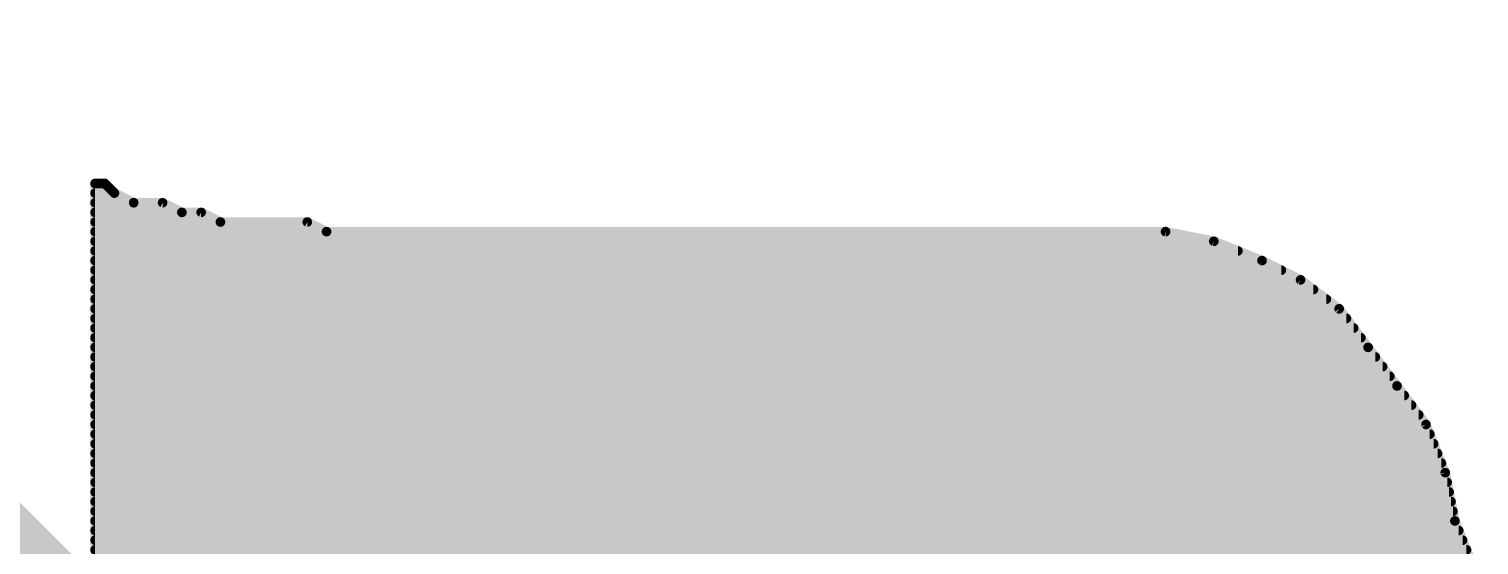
# Model space of a CAD drawing. Extents: x -16 to 96, y -18 to 53.
# Drawn here: x 40.241 to 41.745, y 24.775 to 25.31 of the extents above; entities that cross this region are included whole.
import ezdxf

# ---------------------------------------------------------------- set-up
doc = ezdxf.new("R2010")
doc.units = 0
doc.layers.add('1', color=12, linetype='CONTINUOUS')
doc.layers.add('22', color=40, linetype='CONTINUOUS')

msp = doc.modelspace()

# ---------------------------------------------------------------- linework, layer by layer
at = {"layer": '1', "const_width": 0.254}
msp.add_lwpolyline([(40.64, 24.2316), (39.6884, 25.1832)], dxfattribs=at)
at = {"layer": '22', "const_width": 0.01}
for points in [[(40.32, 25.15), (40.31, 25.15)], [(40.31, 25.15), (40.31, 24.76)], [(40.33, 25.14), (40.32, 25.15)], [(40.31, 25.14), (40.33, 25.14)], [(40.35, 25.13), (40.33, 25.14)], [(40.31, 25.13), (40.35, 25.13)], [(40.31, 25.12), (40.4, 25.12)], [(40.38, 25.13), (40.35, 25.13)], [(40.4, 25.12), (40.38, 25.13)], [(40.42, 25.12), (40.4, 25.12)], [(40.44, 25.11), (40.42, 25.12)], [(40.31, 25.11), (40.44, 25.11)], [(40.53, 25.11), (40.44, 25.11)], [(40.55, 25.1), (40.53, 25.11)], [(40.31, 25.1), (40.55, 25.1)], [(40.31, 25.09), (41.47, 25.09)], [(41.42, 25.1), (40.55, 25.1)], [(41.47, 25.09), (41.42, 25.1)], [(41.52, 25.07), (41.47, 25.09)], [(40.31, 25.08), (41.495, 25.08)], [(40.31, 25.07), (41.52, 25.07)], [(40.31, 25.06), (41.54, 25.06)], [(41.56, 25.05), (41.52, 25.07)], [(40.31, 25.05), (41.56, 25.05)], [(41.6, 25.02), (41.56, 25.05)], [(40.31, 25.04), (41.5733, 25.04)], [(40.31, 25.03), (41.5867, 25.03)], [(40.31, 25.02), (41.6, 25.02)], [(41.63, 24.98), (41.6, 25.02)], [(40.31, 25.01), (41.6075, 25.01)], [(40.31, 25), (41.615, 25)], [(40.31, 24.99), (41.6225, 24.99)], [(40.31, 24.98), (41.63, 24.98)], [(40.31, 24.97), (41.6375, 24.97)], [(41.66, 24.94), (41.63, 24.98)], [(40.31, 24.96), (41.645, 24.96)], [(40.31, 24.95), (41.6525, 24.95)], [(40.31, 24.94), (41.66, 24.94)], [(41.69, 24.9), (41.66, 24.94)], [(40.31, 24.93), (41.6675, 24.93)], [(40.31, 24.92), (41.675, 24.92)], [(40.31, 24.91), (41.6825, 24.91)], [(40.31, 24.9), (41.69, 24.9)], [(41.71, 24.85), (41.69, 24.9)], [(40.31, 24.89), (41.694, 24.89)], [(40.31, 24.88), (41.698, 24.88)], [(40.31, 24.87), (41.702, 24.87)], [(40.31, 24.86), (41.706, 24.86)], [(40.31, 24.85), (41.71, 24.85)], [(41.72, 24.8), (41.71, 24.85)], [(40.31, 24.84), (41.712, 24.84)], [(40.31, 24.83), (41.714, 24.83)], [(40.31, 24.82), (41.716, 24.82)], [(40.31, 24.81), (41.718, 24.81)], [(40.31, 24.8), (41.72, 24.8)], [(40.31, 24.79), (41.724, 24.79)], [(41.74, 24.75), (41.72, 24.8)], [(40.31, 24.78), (41.728, 24.78)], [(40.31, 24.77), (41.732, 24.77)]]:
    msp.add_lwpolyline(points, dxfattribs=at)
at = {"layer": '22', "const_width": 0.005}
for points in [[(40.31, 25.1525, 1), (40.31, 25.1475)], [(40.3125, 25.15, 1), (40.3075, 25.15)], [(40.3218, 25.1518, 1), (40.3182, 25.1482)], [(40.32, 25.1475, 1), (40.32, 25.1525)], [(40.31, 25.1425, 1), (40.31, 25.1375)], [(40.3311, 25.1422, 1), (40.3289, 25.1378)], [(40.3282, 25.1382, 1), (40.3318, 25.1418)], [(40.33, 25.1375, 1), (40.33, 25.1425)], [(40.31, 25.1325, 1), (40.31, 25.1275)], [(40.31, 25.1225, 1), (40.31, 25.1175)], [(40.35, 25.1325, 1), (40.35, 25.1275)], [(40.3489, 25.1278, 1), (40.3511, 25.1322)], [(40.35, 25.1275, 1), (40.35, 25.1325)], [(40.3811, 25.1322, 1), (40.3789, 25.1278)], [(40.38, 25.1275, 1), (40.38, 25.1325)], [(40.4, 25.1225, 1), (40.4, 25.1175)], [(40.3989, 25.1178, 1), (40.4011, 25.1222)], [(40.4, 25.1175, 1), (40.4, 25.1225)], [(40.4211, 25.1222, 1), (40.4189, 25.1178)], [(40.42, 25.1175, 1), (40.42, 25.1225)], [(40.31, 25.1125, 1), (40.31, 25.1075)], [(40.44, 25.1125, 1), (40.44, 25.1075)], [(40.4389, 25.1078, 1), (40.4411, 25.1122)], [(40.44, 25.1075, 1), (40.44, 25.1125)], [(40.5311, 25.1122, 1), (40.5289, 25.1078)], [(40.53, 25.1075, 1), (40.53, 25.1125)], [(40.31, 25.1025, 1), (40.31, 25.0975)], [(40.31, 25.0925, 1), (40.31, 25.0875)], [(40.55, 25.1025, 1), (40.55, 25.0975)], [(40.5489, 25.0978, 1), (40.5511, 25.1022)], [(40.55, 25.0975, 1), (40.55, 25.1025)], [(41.4205, 25.1025, 1), (41.4195, 25.0975)], [(41.42, 25.0975, 1), (41.42, 25.1025)], [(41.4709, 25.0923, 1), (41.4691, 25.0877)], [(41.4695, 25.0875, 1), (41.4705, 25.0925)], [(41.47, 25.0875, 1), (41.47, 25.0925)], [(40.31, 25.0825, 1), (40.31, 25.0775)], [(41.495, 25.0775, 1), (41.495, 25.0825)], [(40.31, 25.0725, 1), (40.31, 25.0675)], [(40.31, 25.0625, 1), (40.31, 25.0575)], [(41.5211, 25.0722, 1), (41.5189, 25.0678)], [(41.5191, 25.0677, 1), (41.5209, 25.0723)], [(41.52, 25.0675, 1), (41.52, 25.0725)], [(41.54, 25.0575, 1), (41.54, 25.0625)], [(40.31, 25.0525, 1), (40.31, 25.0475)], [(41.5615, 25.052, 1), (41.5585, 25.048)], [(41.5589, 25.0478, 1), (41.5611, 25.0522)], [(41.56, 25.0475, 1), (41.56, 25.0525)], [(40.31, 25.0425, 1), (40.31, 25.0375)], [(40.31, 25.0325, 1), (40.31, 25.0275)], [(41.5733, 25.0375, 1), (41.5733, 25.0425)], [(41.5867, 25.0275, 1), (41.5867, 25.0325)], [(40.31, 25.0225, 1), (40.31, 25.0175)], [(41.602, 25.0215, 1), (41.598, 25.0185)], [(41.5985, 25.018, 1), (41.6015, 25.022)], [(41.6, 25.0175, 1), (41.6, 25.0225)], [(40.31, 25.0125, 1), (40.31, 25.0075)], [(40.31, 25.0025, 1), (40.31, 24.9975)], [(41.6075, 25.0075, 1), (41.6075, 25.0125)], [(41.615, 24.9975, 1), (41.615, 25.0025)], [(40.31, 24.9925, 1), (40.31, 24.9875)], [(41.6225, 24.9875, 1), (41.6225, 24.9925)], [(40.31, 24.9825, 1), (40.31, 24.9775)], [(40.31, 24.9725, 1), (40.31, 24.9675)], [(41.632, 24.9815, 1), (41.628, 24.9785)], [(41.628, 24.9785, 1), (41.632, 24.9815)], [(41.63, 24.9775, 1), (41.63, 24.9825)], [(41.6375, 24.9675, 1), (41.6375, 24.9725)], [(40.31, 24.9625, 1), (40.31, 24.9575)], [(41.645, 24.9575, 1), (41.645, 24.9625)], [(40.31, 24.9525, 1), (40.31, 24.9475)], [(40.31, 24.9425, 1), (40.31, 24.9375)], [(41.6525, 24.9475, 1), (41.6525, 24.9525)], [(41.662, 24.9415, 1), (41.658, 24.9385)], [(41.658, 24.9385, 1), (41.662, 24.9415)], [(41.66, 24.9375, 1), (41.66, 24.9425)], [(40.31, 24.9325, 1), (40.31, 24.9275)], [(41.6675, 24.9275, 1), (41.6675, 24.9325)], [(40.31, 24.9225, 1), (40.31, 24.9175)], [(40.31, 24.9125, 1), (40.31, 24.9075)], [(41.675, 24.9175, 1), (41.675, 24.9225)], [(41.6825, 24.9075, 1), (41.6825, 24.9125)], [(40.31, 24.9025, 1), (40.31, 24.8975)], [(41.6923, 24.9009, 1), (41.6877, 24.8991)], [(41.688, 24.8985, 1), (41.692, 24.9015)], [(41.69, 24.8975, 1), (41.69, 24.9025)], [(40.31, 24.8925, 1), (40.31, 24.8875)], [(40.31, 24.8825, 1), (40.31, 24.8775)], [(41.694, 24.8875, 1), (41.694, 24.8925)], [(41.698, 24.8775, 1), (41.698, 24.8825)], [(40.31, 24.8725, 1), (40.31, 24.8675)], [(41.702, 24.8675, 1), (41.702, 24.8725)], [(40.31, 24.8625, 1), (40.31, 24.8575)], [(40.31, 24.8525, 1), (40.31, 24.8475)], [(41.706, 24.8575, 1), (41.706, 24.8625)], [(41.7125, 24.8505, 1), (41.7075, 24.8495)], [(41.7077, 24.8491, 1), (41.7123, 24.8509)], [(41.71, 24.8475, 1), (41.71, 24.8525)], [(40.31, 24.8425, 1), (40.31, 24.8375)], [(41.712, 24.8375, 1), (41.712, 24.8425)], [(40.31, 24.8325, 1), (40.31, 24.8275)], [(40.31, 24.8225, 1), (40.31, 24.8175)], [(41.714, 24.8275, 1), (41.714, 24.8325)], [(41.716, 24.8175, 1), (41.716, 24.8225)], [(40.31, 24.8125, 1), (40.31, 24.8075)], [(41.718, 24.8075, 1), (41.718, 24.8125)], [(40.31, 24.8025, 1), (40.31, 24.7975)], [(40.31, 24.7925, 1), (40.31, 24.7875)], [(41.7223, 24.8009, 1), (41.7177, 24.7991)], [(41.7175, 24.7995, 1), (41.7225, 24.8005)], [(41.72, 24.7975, 1), (41.72, 24.8025)], [(41.724, 24.7875, 1), (41.724, 24.7925)], [(40.31, 24.7825, 1), (40.31, 24.7775)], [(41.728, 24.7775, 1), (41.728, 24.7825)], [(40.31, 24.7725, 1), (40.31, 24.7675)], [(41.732, 24.7675, 1), (41.732, 24.7725)]]:
    msp.add_lwpolyline(points, format="xyb", dxfattribs=at)

doc.saveas('drawing.dxf')
